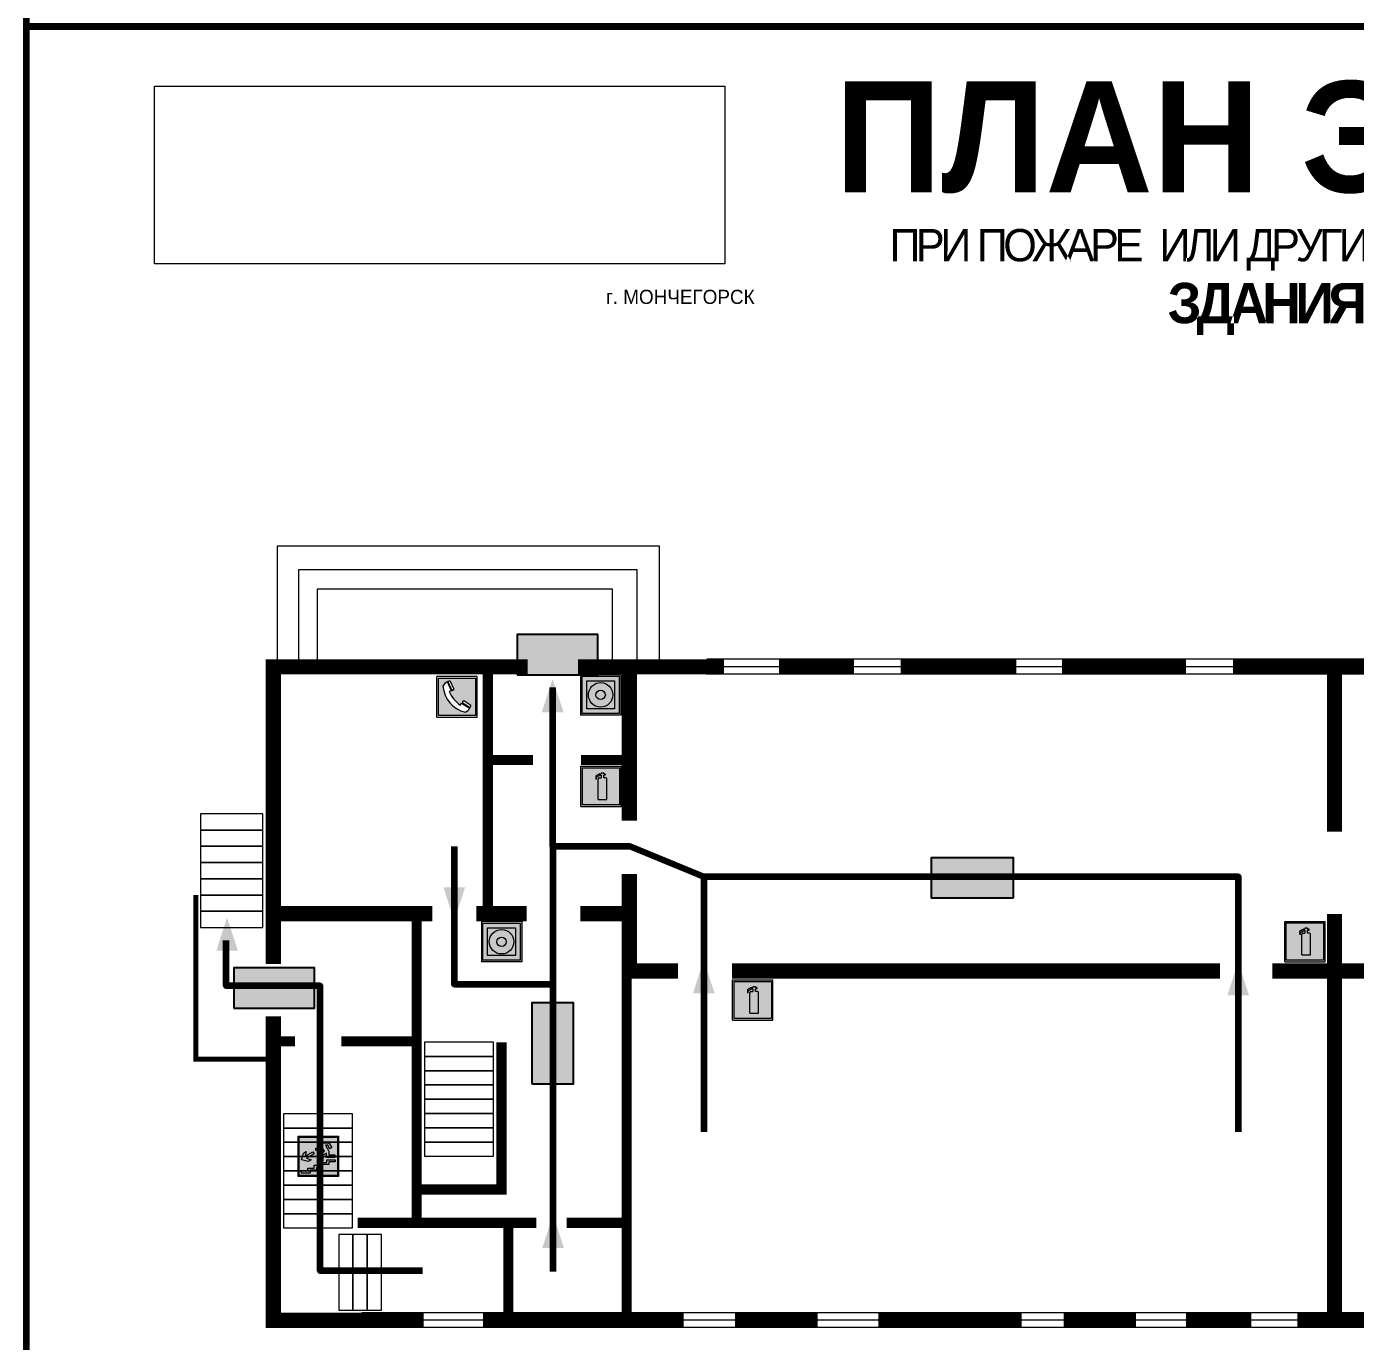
# Model space of a CAD drawing. Header units: millimetres. Extents: x 13810 to 67229, y 12374 to 21950.
# Drawn here: x 18820.4 to 19083.9, y 18820.9 to 19081.5 of the extents above; entities that cross this region are included whole.
import ezdxf

# ---------------------------------------------------------------- set-up
doc = ezdxf.new("R2010")
doc.units = ezdxf.units.MM
doc.layers.add('План_Штампы', color=7, linetype='Continuous')
doc.styles.add('обычный', font='arial.ttf')
picture_1 = doc.add_image_def('image1.jpg', size_in_pixel=(337, 105))

# ---------------------------------------------------------------- blocks, each defined once
blk = doc.blocks.new('A$C32E8229D')
at = {"true_color": 0xffffff}
blk.add_hatch(color=7, dxfattribs=at).paths.add_polyline_path([(0, 0), (0, -8), (16, -8), (16, 0)])
h = blk.add_hatch(color=126)
h.paths.add_polyline_path([(0.2, -0.2), (15.8, -0.2), (15.8, -7.8), (0.2, -7.8)])
h.paths.add_polyline_path([(13.49, -2.05), (12.08, -2.05), (11.37, -2.63, 0.162397), (11.29, -2.84), (11.29, -3.63), (10.35, -3.63), (10.35, -4.05), (11.68, -4.05), (11.68, -3.48), (12.26, -4.28), (11.29, -5.1), (11.29, -6.78), (11.85, -6.78), (11.85, -5.44), (12.8, -4.64), (12.8, -5.94), (14.46, -5.94), (14.46, -5.39), (13.45, -5.39), (13.45, -3.97), (12.46, -2.59), (13.15, -2.59), (13.69, -3.34), (14.18, -3)], flags=16)
h.paths.add_polyline_path([(10.74, -1.82, 1), (11.8, -1.82, 1)], flags=16)
h.paths.add_polyline_path([(9.39, -3.59), (5.99, -3.59), (6.56, -3.03), (5.91, -3.03), (5.1, -3.83), (5.91, -4.64), (6.56, -4.64), (5.99, -4.09), (9.39, -4.09)], flags=16)
h.paths.add_polyline_path([(4.29, -1.08), (1.72, -1.08), (1.72, -6.6), (4.29, -6.6)], flags=16)
at = {"color": 126}
blk.add_lwpolyline([(16, -8), (0, -8), (0, 0), (16, 0)], close=True, dxfattribs=at)
blk = doc.blocks.new('A$C54414219')
at = {"true_color": 0xffffff}
h = blk.add_hatch(color=7, dxfattribs=at)
h.paths.add_polyline_path([(2.39, -9.45), (2.39, -18.3), (11.23, -18.3), (11.23, -9.45)], flags=0)
h.paths.add_polyline_path([(10.71, -13.87, -1), (2.92, -13.87, -1)], flags=0)
h.paths.add_polyline_path([(8.3, -13.87, -1), (5.33, -13.87, -1)], flags=0)
h.paths.add_polyline_path([(0.41, -7.47), (0.41, -20.27), (13.21, -20.27), (13.21, -7.47)])
h.paths.add_polyline_path([(0.92, -19.77), (12.71, -19.77), (12.71, -7.98), (0.92, -7.98)], flags=16)
h.paths.add_polyline_path([(11.23, -9.45), (11.23, -18.3), (2.39, -18.3), (2.39, -9.45)], flags=0)
at = {"lineweight": 5}
h = blk.add_hatch(color=242, dxfattribs=at)
h.paths.add_polyline_path([(12.71, -7.98), (0.92, -7.98), (0.92, -19.77), (12.71, -19.77)])
h.paths.add_polyline_path([(11.23, -18.3), (2.39, -18.3), (2.39, -9.45), (11.23, -9.45)], flags=16)
h.paths.add_polyline_path([(10.71, -13.87, -1), (2.92, -13.87, -1)], flags=0)
h.paths.add_polyline_path([(8.3, -13.87, -1), (5.33, -13.87, -1)], flags=0)
at = {"true_color": 0xffffff}
h = blk.add_hatch(color=7, dxfattribs=at)
h.paths.add_polyline_path([(2.39, -9.45), (2.39, -18.3), (11.23, -18.3), (11.23, -9.45)])
h.paths.add_polyline_path([(10.71, -13.87, -1), (2.92, -13.87, -1)], flags=16)
h.paths.add_polyline_path([(8.3, -13.87, -1), (5.33, -13.87, -1)], flags=0)
at = {"lineweight": 5}
h = blk.add_hatch(color=242, dxfattribs=at)
h.paths.add_polyline_path([(2.92, -13.87, 1), (10.71, -13.87, 1)])
h.paths.add_polyline_path([(8.3, -13.87, -1), (5.33, -13.87, -1)], flags=16)
at = {"color": 242, "lineweight": 5}
for p, q in [((0.41, -20.27), (0.41, -7.47)), ((0.41, -7.47), (13.21, -7.47)), ((0.41, -7.47), (13.21, -7.47)), ((13.21, -20.27), (13.21, -7.47)), ((0.41, -20.27), (13.21, -20.27))]:
    blk.add_line(p, q, dxfattribs=at)
for points in [[(0.92, -7.98), (12.71, -7.98), (12.71, -19.77), (0.92, -19.77)], [(2.39, -9.45), (11.23, -9.45), (11.23, -18.3), (2.39, -18.3)]]:
    blk.add_lwpolyline(points, close=True, dxfattribs=at)
for radius in [3.89, 1.49]:
    blk.add_circle((6.81, -13.87), radius, dxfattribs=at)
blk = doc.blocks.new('A$C456E1F9C')
at = {"lineweight": 5}
h = blk.add_hatch(color=242, dxfattribs=at)
h.paths.add_polyline_path([(0.51, -1.47), (0.51, -13.26), (12.29, -13.26), (12.29, -1.47)])
h.paths.add_polyline_path([(5.42, -4.95, -0.254479), (4.78, -5.4), (3.52, -2.53, -0.209735), (4.23, -2.4)], flags=16)
h.paths.add_polyline_path([(8.53, -8.6), (10.87, -10.17), (10.54, -10.76), (8.03, -9.13, -0.192251)], flags=16)
h.paths.add_polyline_path([(4.61, -5.49, 0.005518), (3.87, -5.72, 0.128647), (7.49, -10.01, 0.00809), (7.83, -9.33), (10.47, -10.97, -0.16736), (8.99, -12.25, -0.327862), (1.95, -3.95, -0.166952), (3.36, -2.62)], flags=16)
at = {"color": 242, "lineweight": 5}
for p, q in [((0, -13.77), (0, -0.97)), ((12.8, -0.97), (0, -0.97)), ((4.61, -5.49), (3.36, -2.62)), ((3.52, -2.53), (4.78, -5.4)), ((4.23, -2.4), (5.42, -4.95)), ((12.8, -13.77), (12.8, -0.97)), ((7.83, -9.33), (10.47, -10.97)), ((8.03, -9.13), (10.54, -10.76)), ((10.81, -10.12), (8.53, -8.6)), ((10.54, -10.76), (10.8, -10.3)), ((10.8, -10.3), (10.81, -10.12)), ((0, -13.77), (12.8, -13.77))]:
    blk.add_line(p, q, dxfattribs=at)
blk.add_lwpolyline([(0.51, -1.47), (12.29, -1.47), (12.29, -13.26), (0.51, -13.26)], close=True, dxfattribs=at)
for centre, radius, start, end in [((4.59, -5.34), 2.99, 114.2845, 152.1974), ((11.12, -3.31), 9.19, 183.9915, 256.6009), ((4.02, -3.27), 0.891, 76.3284, 123.7092), ((14.98, -39.1), 35.17, 107.1487, 108.4135), ((13.86, -0.94), 11.08, 205.5536, 234.8762), ((4.68, -4.59), 0.824, 276.9621, 334.0723), ((-13.31, 0.8), 23.44, 332.5487, 334.4027), ((8.94, -9.5), 0.989, 114.4092, 157.9388), ((7.87, -9.46), 3, 291.9291, 329.9329)]:
    blk.add_arc(centre, radius, start, end, dxfattribs=at)
blk = doc.blocks.new('A$C7B4425F7')
at = {"true_color": 0xffffff}
blk.add_hatch(color=7, dxfattribs=at).paths.add_polyline_path([(0, 0), (-16, 0), (-16, -8), (0, -8)])
h = blk.add_hatch(color=126)
h.paths.add_polyline_path([(-0.2, -0.2), (-15.8, -0.2), (-15.8, -7.8), (-0.2, -7.8)])
h.paths.add_polyline_path([(-11.76, -2.03), (-11.76, -3.66), (-11.17, -3.66, -0.568275), (-11.17, -6.18), (-12.58, -6.18), (-12.58, -2.03)], flags=16)
h.paths.add_polyline_path([(-13.33, -4.12, -0.495768), (-13.59, -6.18), (-15.03, -6.18), (-15.03, -2.03), (-13.59, -2.03, -0.487973)], flags=16)
h.paths.add_polyline_path([(-10.25, -2.03), (-9.48, -2.03), (-9.48, -6.18), (-10.25, -6.18)], flags=16)
h.paths.add_polyline_path([(-13.84, -3.69), (-14.24, -3.69), (-14.24, -3.03), (-13.9, -3.03, -0.692621)], flags=0)
h.paths.add_polyline_path([(-9.15, -2.03), (-8.4, -2.03), (-8.04, -3.07), (-7.68, -2.03), (-6.93, -2.03), (-7.64, -4.1), (-6.93, -6.18), (-7.68, -6.18), (-8.04, -5.14), (-8.4, -6.18), (-9.15, -6.18), (-8.44, -4.1)], flags=16)
h.paths.add_polyline_path([(-11.76, -4.46), (-11.42, -4.46, -0.692621), (-11.36, -5.12), (-11.76, -5.12)], flags=0)
h.paths.add_polyline_path([(-13.9, -5.2), (-14.24, -5.2), (-14.24, -4.55), (-13.84, -4.55, -0.708038)], flags=0)
edge = h.paths.add_edge_path(flags=16)
edge.add_ellipse((-5.51, -4.08), major_axis=(0, 2.05), ratio=0.586184, start_angle=0, end_angle=360)
edge = h.paths.add_edge_path(flags=0)
edge.add_ellipse((-5.51, -4.08), major_axis=(0, 1.14), ratio=0.454828, start_angle=0, end_angle=360)
h.paths.add_polyline_path([(-4.13, -4.96, 0.377264), (-3.48, -4.52, 0.0555), (-3.16, -2.03), (-1.66, -2.03), (-1.66, -4.96), (-0.96, -4.96), (-0.96, -7.01), (-1.75, -7.01), (-1.75, -6.18), (-3.3, -6.18), (-3.3, -7.02), (-4.13, -7.02)], flags=16)
h.paths.add_polyline_path([(-2.73, -2.91), (-2.28, -2.91), (-2.28, -4.96), (-3.05, -4.96, 0.079136)], flags=0)
at = {"color": 126}
blk.add_lwpolyline([(-16, -8), (0, -8), (0, 0), (-16, 0)], close=True, dxfattribs=at)
blk = doc.blocks.new('A$C3AD82952')
at = {"true_color": 0xf5f5ff}
h = blk.add_hatch(color=7, dxfattribs=at)
h.dxf.hatch_style = 1
h.paths.add_polyline_path([(8.21, 8.73, 0.414214), (7.89, 9.05), (7.22, 9.05), (7.22, 9.92), (7.59, 9.92, 1), (7.57, 10.36), (7.22, 10.36), (7.22, 10.6), (6.43, 10.6), (6.43, 10.36), (6.01, 10.36), (4.74, 9.59), (4.74, 8.69), (4.98, 8.73), (4.98, 9.26), (6.12, 9.91), (6.43, 9.91), (6.43, 9.05), (5.76, 9.05, 0.414214), (5.44, 8.73), (5.44, 2.2), (8.21, 2.2)], flags=0)
h.paths.add_polyline_path([(12.8, 12.8), (0, 12.8), (0, 0), (12.8, 0)])
h.paths.add_polyline_path([(0.51, 12.29), (12.29, 12.29), (12.29, 0.51), (0.51, 0.51)], flags=16)
h.paths.add_polyline_path([(4.74, 9.59), (6.01, 10.36), (6.43, 10.36), (6.43, 10.6), (7.22, 10.6), (7.22, 10.36), (7.59, 10.36, -0.94586), (7.59, 9.92), (7.22, 9.92), (7.22, 9.05), (7.89, 9.05, -0.414214), (8.21, 8.73), (8.21, 2.2), (5.44, 2.2), (5.44, 8.73, -0.414214), (5.76, 9.05), (6.43, 9.05), (6.43, 9.91), (6.12, 9.91), (4.98, 9.26), (4.98, 8.73), (4.74, 8.69)], flags=0)
h = blk.add_hatch(color=242)
h.dxf.hatch_style = 1
h.paths.add_polyline_path([(12.29, 12.29), (0.51, 12.29), (0.51, 0.51), (12.29, 0.51)])
h.paths.add_polyline_path([(4.74, 8.69), (4.74, 9.59), (6.01, 10.36), (6.43, 10.36), (6.43, 10.6), (7.22, 10.6), (7.22, 10.36), (7.59, 10.36, -0.94586), (7.59, 9.92), (7.22, 9.92), (7.22, 9.05), (7.89, 9.05, -0.414214), (8.21, 8.73), (8.21, 2.2), (5.44, 2.2), (5.44, 8.73, -0.414214), (5.76, 9.05), (6.43, 9.05), (6.43, 9.91), (6.12, 9.91), (4.98, 9.26), (4.98, 8.73)], flags=16)
h = blk.add_hatch(color=7, dxfattribs=at)
h.dxf.hatch_style = 1
h.paths.add_polyline_path([(8.21, 8.73, 0.414214), (7.89, 9.05), (7.22, 9.05), (7.22, 9.92), (7.59, 9.92, 1), (7.57, 10.36), (7.22, 10.36), (7.22, 10.6), (6.43, 10.6), (6.43, 10.36), (6.01, 10.36), (4.74, 9.59), (4.74, 8.69), (4.98, 8.73), (4.98, 9.26), (6.12, 9.91), (6.43, 9.91), (6.43, 9.05), (5.76, 9.05, 0.414214), (5.44, 8.73), (5.44, 2.2), (8.21, 2.2)])
at = {"color": 242, "lineweight": 5}
for p, q in [((0, 0), (0, 12.8)), ((0, 12.8), (12.8, 12.8)), ((12.8, 0), (12.8, 12.8)), ((6.01, 10.36), (4.74, 9.59)), ((4.74, 9.59), (4.74, 8.69)), ((4.74, 8.69), (4.98, 8.73)), ((4.98, 9.26), (6.12, 9.91)), ((4.98, 8.73), (4.98, 9.26)), ((5.44, 2.2), (5.44, 8.73)), ((5.76, 9.05), (6.43, 9.05)), ((6.01, 10.36), (6.43, 10.36)), ((6.12, 9.91), (6.43, 9.91)), ((7.22, 10.6), (6.43, 10.6)), ((6.43, 10.6), (6.43, 10.36)), ((6.43, 9.91), (6.43, 9.05)), ((7.22, 10.36), (7.22, 10.6)), ((7.59, 10.36), (7.22, 10.36)), ((7.22, 9.05), (7.22, 9.92)), ((7.59, 9.92), (7.22, 9.92)), ((7.89, 9.05), (7.22, 9.05)), ((8.21, 2.2), (8.21, 8.73)), ((0, 0), (12.8, 0)), ((5.44, 2.2), (8.21, 2.2))]:
    blk.add_line(p, q, dxfattribs=at)
blk.add_lwpolyline([(0.51, 12.29), (12.29, 12.29), (12.29, 0.51), (0.51, 0.51)], close=True, dxfattribs=at)
for centre, radius, start, end in [((5.76, 8.73), 0.32, 90, 180), ((7.58, 10.14), 0.223, 273.1875, 86.8125), ((7.89, 8.73), 0.32, 0, 90)]:
    blk.add_arc(centre, radius, start, end, dxfattribs=at)
blk = doc.blocks.new('вниз 3')
at = {"lineweight": 0, "true_color": 0xffffff}
h = blk.add_hatch(color=7, dxfattribs=at)
h.dxf.hatch_style = 1
h.paths.add_polyline_path([(40997.5, -4475.69), (40997.25, -4475.28), (40995.76, -4476.15), (40995.97, -4475.23), (40995.39, -4475.56), (40995.05, -4476.83), (40996.33, -4477.17), (40996.91, -4476.83), (40996, -4476.55)], flags=0)
h.paths.add_polyline_path([(40999.81, -4473.95), (41000.22, -4473.95), (41000.64, -4474.67), (41001.03, -4474.43), (41000.46, -4473.49), (41000.42, -4473.49), (40999.43, -4473.49), (40998.68, -4473.92), (40998.68, -4474.57), (40997.88, -4474.57), (40997.88, -4475), (40999.14, -4475), (40999.14, -4474.43), (40999.14, -4474.38), (40999.59, -4475.15), (40998.72, -4475.67), (40998.72, -4477.06), (40999.24, -4477.06), (40999.24, -4475.96), (40999.95, -4475.56), (40999.95, -4476.43), (41001.61, -4476.43), (41001.61, -4475.88), (41000.47, -4475.88), (41000.47, -4475.12)], flags=0)
h.paths.add_polyline_path([(40999.2, -4473.24, 1), (40998.35, -4473.24, 1)], flags=0)
h.paths.add_polyline_path([(41000.46, -4477.26), (41001.69, -4477.26), (41001.69, -4476.84), (41000.03, -4476.84), (41000.03, -4477.39), (40998.78, -4477.39), (40998.78, -4477.95), (40997.53, -4477.95), (40997.53, -4478.5), (40996.29, -4478.5), (40996.29, -4479.06), (40995.05, -4479.06), (40995.05, -4479.48), (40995.29, -4479.48), (40996.72, -4479.48), (40996.72, -4478.92), (40997.97, -4478.92), (40997.97, -4478.36), (40999.2, -4478.36), (40999.2, -4477.81), (41000.46, -4477.81)], flags=0)
h.paths.add_polyline_path([(41002.37, -4472.17), (40994.37, -4472.17), (40994.37, -4480.17), (41002.37, -4480.17)])
h.paths.add_polyline_path([(41002.16, -4479.96), (40994.57, -4479.96), (40994.57, -4472.37), (41002.16, -4472.37)], flags=16)
h.paths.add_polyline_path([(41001.61, -4475.88), (41001.61, -4476.43), (40999.95, -4476.43), (40999.95, -4475.56), (40999.24, -4475.96), (40999.24, -4477.06), (40998.72, -4477.06), (40998.72, -4475.67), (40999.59, -4475.15), (40999.14, -4474.38), (40999.14, -4474.43), (40999.14, -4475), (40997.88, -4475), (40997.88, -4474.57), (40998.68, -4474.57), (40998.68, -4473.92), (40999.43, -4473.49), (41000.42, -4473.49), (41000.46, -4473.49), (41001.03, -4474.43), (41000.64, -4474.67), (41000.22, -4473.95), (40999.81, -4473.95), (41000.47, -4475.12), (41000.47, -4475.88)], flags=0)
h.paths.add_polyline_path([(41001.69, -4476.84), (41001.69, -4477.26), (41000.46, -4477.26), (41000.46, -4477.81), (40999.2, -4477.81), (40999.2, -4478.36), (40997.97, -4478.36), (40997.97, -4478.92), (40996.72, -4478.92), (40996.72, -4479.48), (40995.05, -4479.48), (40995.05, -4479.06), (40996.29, -4479.06), (40996.29, -4478.5), (40997.53, -4478.5), (40997.53, -4477.95), (40998.78, -4477.95), (40998.78, -4477.39), (41000.03, -4477.39), (41000.03, -4476.84)], flags=0)
h.paths.add_polyline_path([(40998.35, -4473.24, -1), (40999.2, -4473.24, -1)], flags=0)
h.paths.add_polyline_path([(40997.5, -4475.69), (40996, -4476.55), (40996.91, -4476.83), (40996.33, -4477.17), (40995.05, -4476.83), (40995.39, -4475.56), (40995.97, -4475.23), (40995.76, -4476.15), (40997.25, -4475.28)], flags=0)
at = {"lineweight": 0}
h = blk.add_hatch(color=126, dxfattribs=at)
h.dxf.hatch_style = 1
h.paths.add_polyline_path([(41002.16, -4472.37), (40994.57, -4472.37), (40994.57, -4479.96), (41002.16, -4479.96)])
h.paths.add_polyline_path([(40995.97, -4475.23), (40995.76, -4476.15), (40997.25, -4475.28), (40997.5, -4475.69), (40996, -4476.55), (40996.91, -4476.83), (40996.33, -4477.17), (40995.05, -4476.83), (40995.39, -4475.56)], flags=16)
h.paths.add_polyline_path([(40997.88, -4474.57), (40998.68, -4474.57), (40998.68, -4473.92), (40999.43, -4473.49), (41000.42, -4473.49), (41000.46, -4473.49), (41001.03, -4474.43), (41000.64, -4474.67), (41000.22, -4473.95), (40999.81, -4473.95), (41000.47, -4475.12), (41000.47, -4475.88), (41001.61, -4475.88), (41001.61, -4476.43), (40999.95, -4476.43), (40999.95, -4475.56), (40999.24, -4475.96), (40999.24, -4477.06), (40998.72, -4477.06), (40998.72, -4475.67), (40999.59, -4475.15), (40999.14, -4474.38), (40999.14, -4474.43), (40999.14, -4475), (40997.88, -4475)], flags=16)
h.paths.add_polyline_path([(40998.35, -4473.24, -1), (40999.2, -4473.24, -1)], flags=16)
h.paths.add_polyline_path([(40997.53, -4477.95), (40998.78, -4477.95), (40998.78, -4477.39), (41000.03, -4477.39), (41000.03, -4476.84), (41001.69, -4476.84), (41001.69, -4477.26), (41000.46, -4477.26), (41000.46, -4477.81), (40999.2, -4477.81), (40999.2, -4478.36), (40997.97, -4478.36), (40997.97, -4478.92), (40996.72, -4478.92), (40996.72, -4479.48), (40995.05, -4479.48), (40995.05, -4479.06), (40996.29, -4479.06), (40996.29, -4478.5), (40997.53, -4478.5)], flags=16)
at = {"lineweight": 0, "true_color": 0xffffff}
h = blk.add_hatch(color=7, dxfattribs=at)
h.dxf.hatch_style = 1
h.paths.add_polyline_path([(40999.2, -4473.24, 1), (40998.35, -4473.24, 1)])
h.paths.add_polyline_path([(40999.81, -4473.95), (41000.22, -4473.95), (41000.64, -4474.67), (41001.03, -4474.43), (41000.46, -4473.49), (41000.42, -4473.49), (40999.43, -4473.49), (40998.68, -4473.92), (40998.68, -4474.57), (40997.88, -4474.57), (40997.88, -4475), (40999.14, -4475), (40999.14, -4474.43), (40999.14, -4474.38), (40999.59, -4475.15), (40998.72, -4475.67), (40998.72, -4477.06), (40999.24, -4477.06), (40999.24, -4475.96), (40999.95, -4475.56), (40999.95, -4476.43), (41001.61, -4476.43), (41001.61, -4475.88), (41000.47, -4475.88), (41000.47, -4475.12)])
h.paths.add_polyline_path([(40999.2, -4477.81), (41000.46, -4477.81), (41000.46, -4477.26), (41001.69, -4477.26), (41001.69, -4476.84), (41000.03, -4476.84), (41000.03, -4477.39), (40998.78, -4477.39), (40998.78, -4477.95), (40997.53, -4477.95), (40997.53, -4478.5), (40996.29, -4478.5), (40996.29, -4479.06), (40995.05, -4479.06), (40995.05, -4479.48), (40995.29, -4479.48), (40996.72, -4479.48), (40996.72, -4478.92), (40997.97, -4478.92), (40997.97, -4478.36), (40999.2, -4478.36)])
h.paths.add_polyline_path([(40997.5, -4475.69), (40997.25, -4475.28), (40995.76, -4476.15), (40995.97, -4475.23), (40995.39, -4475.56), (40995.05, -4476.83), (40996.33, -4477.17), (40996.91, -4476.83), (40996, -4476.55)])
at = {"color": 126, "lineweight": 0}
for points in [[(40994.37, -4472.17), (41002.37, -4472.17), (41002.37, -4480.17), (40994.37, -4480.17)], [(40994.57, -4472.37), (41002.16, -4472.37), (41002.16, -4479.96), (40994.57, -4479.96)]]:
    blk.add_lwpolyline(points, close=True, dxfattribs=at)
for points in [[(40995.05, -4476.83), (40995.39, -4475.56), (40995.97, -4475.23), (40995.76, -4476.15), (40997.25, -4475.28), (40997.5, -4475.69), (40996, -4476.55), (40996.91, -4476.83), (40996.33, -4477.17), (40995.05, -4476.83)], [(40999.14, -4474.43), (40999.14, -4475), (40997.88, -4475), (40997.88, -4474.57), (40998.68, -4474.57), (40998.68, -4473.92), (40999.43, -4473.49), (41000.42, -4473.49), (41000.46, -4473.49), (41001.03, -4474.43), (41000.64, -4474.67), (41000.22, -4473.95), (40999.81, -4473.95), (41000.47, -4475.12), (41000.47, -4475.88), (41001.61, -4475.88), (41001.61, -4476.43), (40999.95, -4476.43), (40999.95, -4475.56), (40999.24, -4475.96), (40999.24, -4477.06), (40998.72, -4477.06), (40998.72, -4475.67), (40999.59, -4475.15), (40999.14, -4474.38), (40999.14, -4474.43)], [(40995.29, -4479.48), (40995.05, -4479.48), (40995.05, -4479.06), (40996.29, -4479.06), (40996.29, -4478.5), (40997.53, -4478.5), (40997.53, -4477.95), (40998.78, -4477.95), (40998.78, -4477.39), (41000.03, -4477.39), (41000.03, -4476.84), (41001.69, -4476.84), (41001.69, -4477.26), (41000.46, -4477.26), (41000.46, -4477.81), (40999.2, -4477.81), (40999.2, -4478.36), (40997.97, -4478.36), (40997.97, -4478.92), (40996.72, -4478.92), (40996.72, -4479.48), (40995.05, -4479.48)]]:
    blk.add_lwpolyline(points, dxfattribs=at)
blk.add_circle((40998.77, -4473.24), 0.426, dxfattribs=at)

msp = doc.modelspace()

# ---------------------------------------------------------------- linework, layer by layer
at = {"color": 2, "lineweight": 100}
for points in [[(18820.36, 19476.52), (19420.36, 19476.52), (19420.36, 19081.52), (18820.36, 19081.52)], [(18820.36, 19081.52), (19420.36, 19081.52), (19420.36, 18686.52), (18820.36, 18686.52)]]:
    msp.add_lwpolyline(points, close=True, dxfattribs=at)
at = {"lineweight": 0}
for points in [[(18945.88, 18955.63), (18945.88, 18978.51), (18870.09, 18978.51), (18870.09, 18955.86)], [(18941.46, 18955.04), (18941.46, 18973.86), (18874.28, 18973.86), (18874.28, 18954.81)], [(18936.6, 18954.97), (18936.6, 18970.01), (18878, 18970.01), (18878, 18955.04)], [(19168.71, 18954.61), (18954.78, 18954.61)], [(19169.19, 18956.09), (18955.27, 18956.09)], [(19169.05, 18953.12), (18955.12, 18953.12)], [(19333.06, 18825.06), (18886.76, 18825.06)], [(19333.16, 18826.53), (18886.86, 18826.53)], [(19333.11, 18823.6), (18886.82, 18823.6)]]:
    msp.add_lwpolyline(points, dxfattribs=at)
for points, const_width in [([(18869.29, 18895.72), (18869.29, 18954.61), (18919.73, 18954.61)], 3), ([(18929.7, 18954.61), (18958.7, 18954.61)], 3), ([(18939.9, 18954.61), (18939.9, 18924.08)], 3), ([(18969.61, 18954.61), (18984.45, 18954.61)], 3), ([(18993.73, 18954.61), (19016.7, 18954.61)], 3), ([(19025.75, 18954.61), (19050.34, 18954.61)], 3), ([(19059.62, 18954.61), (19089.32, 18954.61)], 3), ([(19079.78, 18954.61), (19079.78, 18921.9)], 3), ([(18911.85, 18954.61), (18911.85, 18906.32)], 2), ([(18911.85, 18936.14), (18920.83, 18936.14)], 2), ([(18939.9, 18936.14), (18930.35, 18936.14)], 2), ([(18949.57, 18894.29), (18939.9, 18894.29), (18939.9, 18913.56)], 3), ([(18853.93, 18909.36), (18853.93, 18876.84), (18867.91, 18876.84)], 1), ([(18869.29, 18905.66), (18900.82, 18905.66)], 3), ([(18897.73, 18905.66), (18897.73, 18844.38)], 2), ([(18919.54, 18905.66), (18909.55, 18905.66)], 3), ([(18939.9, 18905.66), (18930.17, 18905.66)], 3), ([(19079.78, 18905.6), (19079.78, 18825.06)], 3), ([(18939.38, 18904.63), (18939.38, 18825.65), (18939.38, 18844.38), (18927.47, 18844.38)], 2), ([(19057.1, 18894.29), (18960.3, 18894.29)], 3), ([(19144.29, 18894.29), (19067.47, 18894.29)], 3), ([(18899.11, 18825.06), (18869.29, 18825.06), (18869.29, 18885.29)], 3), ([(18869.29, 18880.36), (18873.6, 18880.36)], 2), ([(18897.73, 18880.36), (18882.77, 18880.36)], 2), ([(18897.73, 18850.98), (18914.56, 18850.98), (18914.56, 18880.19)], 2), ([(18921.48, 18844.38), (18886.03, 18844.38)], 2), ([(18915.9, 18844.38), (18915.9, 18825.65)], 2), ([(18950.67, 18825.06), (18910.9, 18825.06)], 3), ([(18977.26, 18825.06), (18960.85, 18825.06)], 3), ([(19017.72, 18825.06), (18989.28, 18825.06)], 3), ([(19040.38, 18825.06), (19026.05, 18825.06)], 3), ([(19063.27, 18825.06), (19050.32, 18825.06)], 3), ([(19089.02, 18825.06), (19072.43, 18825.06)], 3)]:
    msp.add_lwpolyline(points, dxfattribs=dict(at, const_width=const_width))
at = {"color": 126, "lineweight": 100, "true_color": 0x008754}
for points in [[(18954.67, 18912.94), (18940.05, 18919.01), (18924.74, 18919.01), (18924.74, 18950.48)], [(18905.2, 18919.01), (18905.2, 18891.66), (18924.74, 18891.66)], [(18924.74, 18919.01), (18924.74, 18834.71)], [(19060.74, 18862.4), (19060.74, 18912.94), (18954.67, 18912.94), (18954.67, 18862.4)], [(18898.89, 18834.88), (18878.57, 18834.88), (18878.57, 18891.34), (18859.97, 18891.34), (18859.97, 18900.38)]]:
    msp.add_lwpolyline(points, dxfattribs=at)
at = {"lineweight": 0}
for points in [[(18867.22, 18925.47), (18854.88, 18925.47), (18854.88, 18922.25), (18867.22, 18922.25)], [(18867.22, 18922.25), (18854.88, 18922.25), (18854.88, 18919.02), (18867.22, 18919.02)], [(18867.22, 18919.02), (18854.88, 18919.02), (18854.88, 18915.8), (18867.22, 18915.8)], [(18867.22, 18915.8), (18854.88, 18915.8), (18854.88, 18912.58), (18867.22, 18912.58)], [(18867.22, 18912.58), (18854.88, 18912.58), (18854.88, 18909.36), (18867.22, 18909.36)], [(18867.22, 18909.36), (18854.88, 18909.36), (18854.88, 18906.14), (18867.22, 18906.14)], [(18867.22, 18906.14), (18854.88, 18906.14), (18854.88, 18902.92), (18867.22, 18902.92)], [(18912.98, 18880.19), (18899.3, 18880.19), (18899.3, 18877.37), (18912.98, 18877.37)], [(18912.98, 18877.37), (18899.3, 18877.37), (18899.3, 18874.54), (18912.98, 18874.54)], [(18912.98, 18874.54), (18899.3, 18874.54), (18899.3, 18871.71), (18912.98, 18871.71)], [(18912.98, 18871.71), (18899.3, 18871.71), (18899.3, 18868.88), (18912.98, 18868.88)], [(18912.98, 18868.88), (18899.3, 18868.88), (18899.3, 18866.05), (18912.98, 18866.05)], [(18884.99, 18865.99), (18871.31, 18865.99), (18871.31, 18863.16), (18884.99, 18863.16)], [(18912.98, 18866.05), (18899.3, 18866.05), (18899.3, 18863.22), (18912.98, 18863.22)], [(18884.99, 18863.16), (18871.31, 18863.16), (18871.31, 18860.34), (18884.99, 18860.34)], [(18912.98, 18863.22), (18899.3, 18863.22), (18899.3, 18860.39), (18912.98, 18860.39)], [(18884.99, 18860.34), (18871.31, 18860.34), (18871.31, 18857.51), (18884.99, 18857.51)], [(18912.98, 18860.39), (18899.3, 18860.39), (18899.3, 18857.57), (18912.98, 18857.57)], [(18884.99, 18857.51), (18871.31, 18857.51), (18871.31, 18854.68), (18884.99, 18854.68)], [(18884.99, 18854.68), (18871.31, 18854.68), (18871.31, 18851.85), (18884.99, 18851.85)], [(18884.99, 18851.85), (18871.31, 18851.85), (18871.31, 18849.02), (18884.99, 18849.02)], [(18884.99, 18849.02), (18871.31, 18849.02), (18871.31, 18846.19), (18884.99, 18846.19)], [(18884.99, 18846.19), (18871.31, 18846.19), (18871.31, 18843.36), (18884.99, 18843.36)], [(18882.26, 18842.07), (18882.26, 18827.05), (18885.09, 18827.05), (18885.09, 18842.07)], [(18885.09, 18842.07), (18885.09, 18827.05), (18887.91, 18827.05), (18887.91, 18842.07)], [(18887.91, 18842.07), (18887.91, 18827.05), (18890.74, 18827.05), (18890.74, 18842.07)]]:
    msp.add_lwpolyline(points, close=True, dxfattribs=at)
at = {"layer": 'План_Штампы', "color": 126, "true_color": 0x008754}
for points in [[(18926.86, 18945.6), (18922.56, 18945.61), (18924.69, 18952.2)], [(18903.03, 18910.88), (18907.32, 18910.87), (18905.19, 18904.29)], [(18862.29, 18898.31), (18858, 18898.32), (18860.12, 18904.91)], [(18956.82, 18889.86), (18952.53, 18889.87), (18954.66, 18896.45)], [(19062.83, 18889.48), (19058.54, 18889.49), (19060.67, 18896.08)], [(18926.95, 18839.38), (18922.65, 18839.39), (18924.78, 18845.98)]]:
    msp.add_solid(points, dxfattribs=at)

# ---------------------------------------------------------------- block references
at = {"xscale": 0.625, "yscale": 0.625, "zscale": 0.625}
for name, p in [('A$C456E1F9C', (18901.73, 18953.26)), ('A$C3AD82952', (18930.31, 18926.92)), ('A$C3AD82952', (19069.9, 18896.14)), ('A$C3AD82952', (18960.4, 18884.56))]:
    msp.add_blockref(name, p, dxfattribs=at)
at = {"xscale": 0.625, "yscale": 0.625, "zscale": 0.625, "rotation": 180}
for p in [(18938.48, 18940.37), (18918.83, 18891.44)]:
    msp.add_blockref('A$C54414219', p, dxfattribs=at)
at = {"color": 126, "true_color": 0x008754}
msp.add_blockref('вниз 3', (-22120.13, 23333.73), dxfattribs=at)
at = {"layer": 'План_Штампы'}
for p in [(18933.68, 18961.04), (18877.45, 18894.95)]:
    msp.add_blockref('A$C7B4425F7', p, dxfattribs=at)
at = {"layer": 'План_Штампы', "color": 126, "true_color": 0x008754, "xscale": 1.012510887696, "yscale": 1.012510887696, "zscale": 1.012510887696}
for p, rotation in [((18999.84, 18916.83), 359.9978653237144), ((18928.75, 18888.07), 269.9978653237144)]:
    msp.add_blockref('A$C32E8229D', p, dxfattribs=dict(at, rotation=rotation))

# ---------------------------------------------------------------- texts
at = {"lineweight": 0, "style": 'обычный'}
for s, insert, char_height, width, attachment_point in [('{\\fProxima Nova Rg|b1|i0|c204|p2;ПЛАН ЭВАКУАЦИИ}', (18980.69, 19070.69), 22, 493.8901, 1), ('\\pi-8.4,l8.4,t8.4;{\\fProxima Nova Rg|b0|i0|c204|p2;г. МОНЧЕГОРСК\\H1.1997x; }', (18950.01, 19027.92), 2.8, 126.6484, 5)]:
    msp.add_mtext(s, dxfattribs=dict(at, insert=insert, char_height=char_height, width=width, attachment_point=attachment_point))
at = {"color": 0, "lineweight": 0, "insert": (19128.99, 19036), "char_height": 8, "width": 449.2158, "attachment_point": 5, "style": 'обычный'}
msp.add_mtext('{\\fArial Black|b1|i0|c204|p34;\\H2x;\\T0.85;  \\fArial Narrow|b0|i0|c204|p34;\\H0.8x;\\W0.9;\\P\\fProxima Nova Rg|b0|i0|c204|p2;\\H0.5x;\\W1;\\C256;ПРИ ПОЖАРЕ  ИЛИ ДРУГИХ ЧРЕЗВЫЧАЙНЫХ СИТУАЦИЯХ  ИЗ ПОМЕЩЕНИЙ \\fProxima Nova Rg|b1|i0|c204|p2;\\H1.25x;\\PЗДАНИЯ УПРАВЛЕНИЯ \\fProxima Nova Rg|b1|i0|c0|p2; \\fProxima Nova Rg|b1|i0|c204|p2;КОРПУС №4   \\fProxima Nova Rg|b1|i0|c0|p2;\\P\\fProxima Nova Rg|b1|i0|c204|p2;ЭТАЖ \\fProxima Nova Rg|b1|i0|c0|p2;1}', dxfattribs=at)

# ---------------------------------------------------------------- pictures from other files: only their frames are drawn
at = {"color": 7, "lineweight": 0, "true_color": 0xf5f5ff}
image = msp.add_image(picture_1, insert=(18845.72, 19034.49), size_in_units=(113.11, 35.24), dxfattribs=at)
image.dxf.flags = 7

doc.saveas('drawing.dxf')
